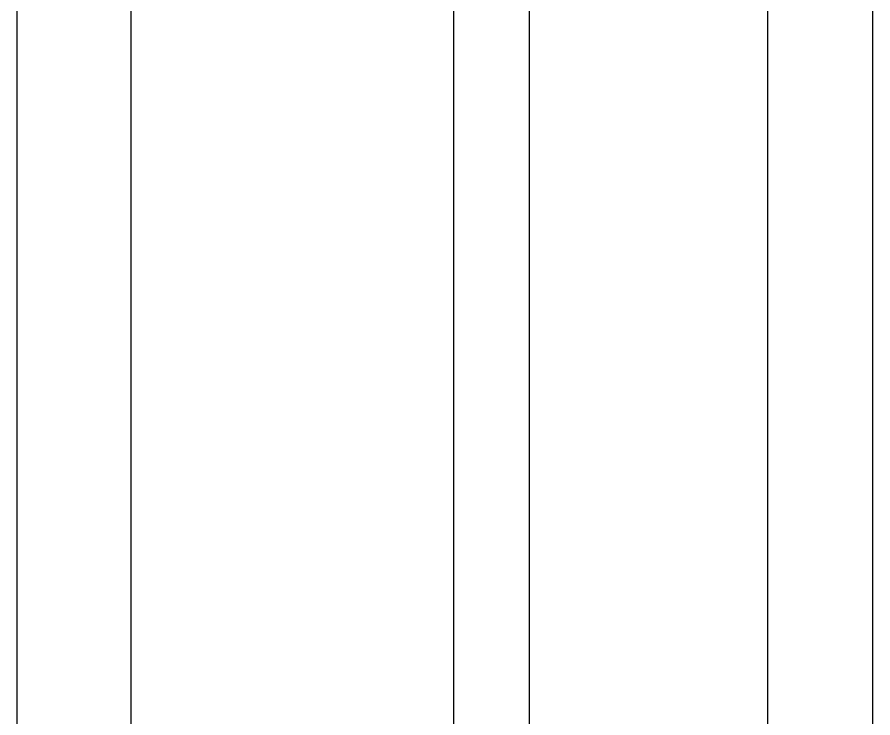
# Model space of a CAD drawing. Header units: millimetres. Extents: x -1283 to 2747, y -259 to 2557.
# Drawn here: x 1419.78 to 1442.31, y 1363.1 to 1381.56 of the extents above; entities that cross this region are included whole.
import ezdxf

# ---------------------------------------------------------------- set-up
doc = ezdxf.new("R2010")
doc.units = ezdxf.units.MM
doc.header["$MEASUREMENT"] = 0
doc.layers.add('Utwórz2D linie widoczne', color=7, linetype='Continuous', true_color=0x000000)

msp = doc.modelspace()

# ---------------------------------------------------------------- linework, layer by layer
at = {"layer": 'Utwórz2D linie widoczne'}
for p, q in [((1439.549, 1341.717), (1439.549, 2061.382)), ((1442.314, 1281.382), (1442.314, 2061.382)), ((1419.78, 1346.646), (1419.78, 2055.646)), ((1422.78, 1346.646), (1422.78, 2055.646)), ((1433.271, 1343.146), (1433.271, 2040.296)), ((1431.271, 2031.144), (1431.271, 1343.146))]:
    msp.add_line(p, q, dxfattribs=at)

doc.saveas('drawing.dxf')
